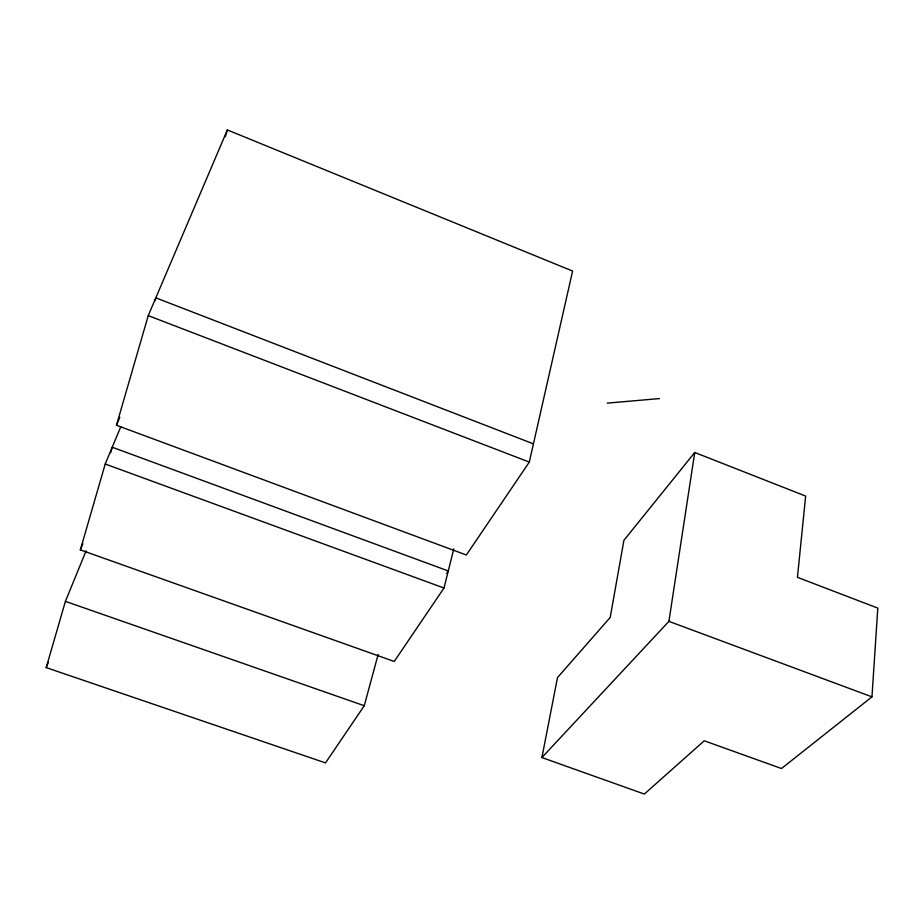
<?xml version="1.0" encoding="UTF-8"?>
<svg xmlns="http://www.w3.org/2000/svg" width="924" height="924" viewBox="0 0 924 924"><rect width="100%" height="100%" fill="white"/><g stroke="black" fill="none" stroke-linecap="round" stroke-linejoin="round"><path stroke-width="1.39" d="M871.967 696.858L877.8 608.107L797.447 577.338L805.647 496.084L694.744 452.483L623.919 540.321L610.21 617.428L557.507 677.581L541.903 757.553L644.34 794.062L704.227 740.794L781.485 768.537L871.967 696.858L668.907 621.355L541.903 757.553M668.907 621.355L694.744 452.483M529.302 462.092L572.603 271.055L227.35 129.938L148.244 315.627L116.459 425.259L466.354 555.001L529.302 462.092L148.244 315.627M120.767 426.761L105.221 464.021L80.33 549.884L394.225 661.469L443.994 588.022L453.811 548.868M86.071 550.912L65.408 601.362L46.2 667.613L325.514 762.901L364.252 705.717L378.182 654.365M110.626 452.725L112.231 447.228L448.267 570.951L446.662 573.342M155.024 300.6L155.821 297.84L533.437 443.855M225.237 136.833L227.35 129.938M46.2 667.613L48.36 662.3M80.33 549.884L82.883 543.693M116.459 425.259L119.808 417.278M607.253 403.13L659.447 398.579M65.408 601.362L364.252 705.717M105.221 464.021L443.994 588.022"/></g></svg>
